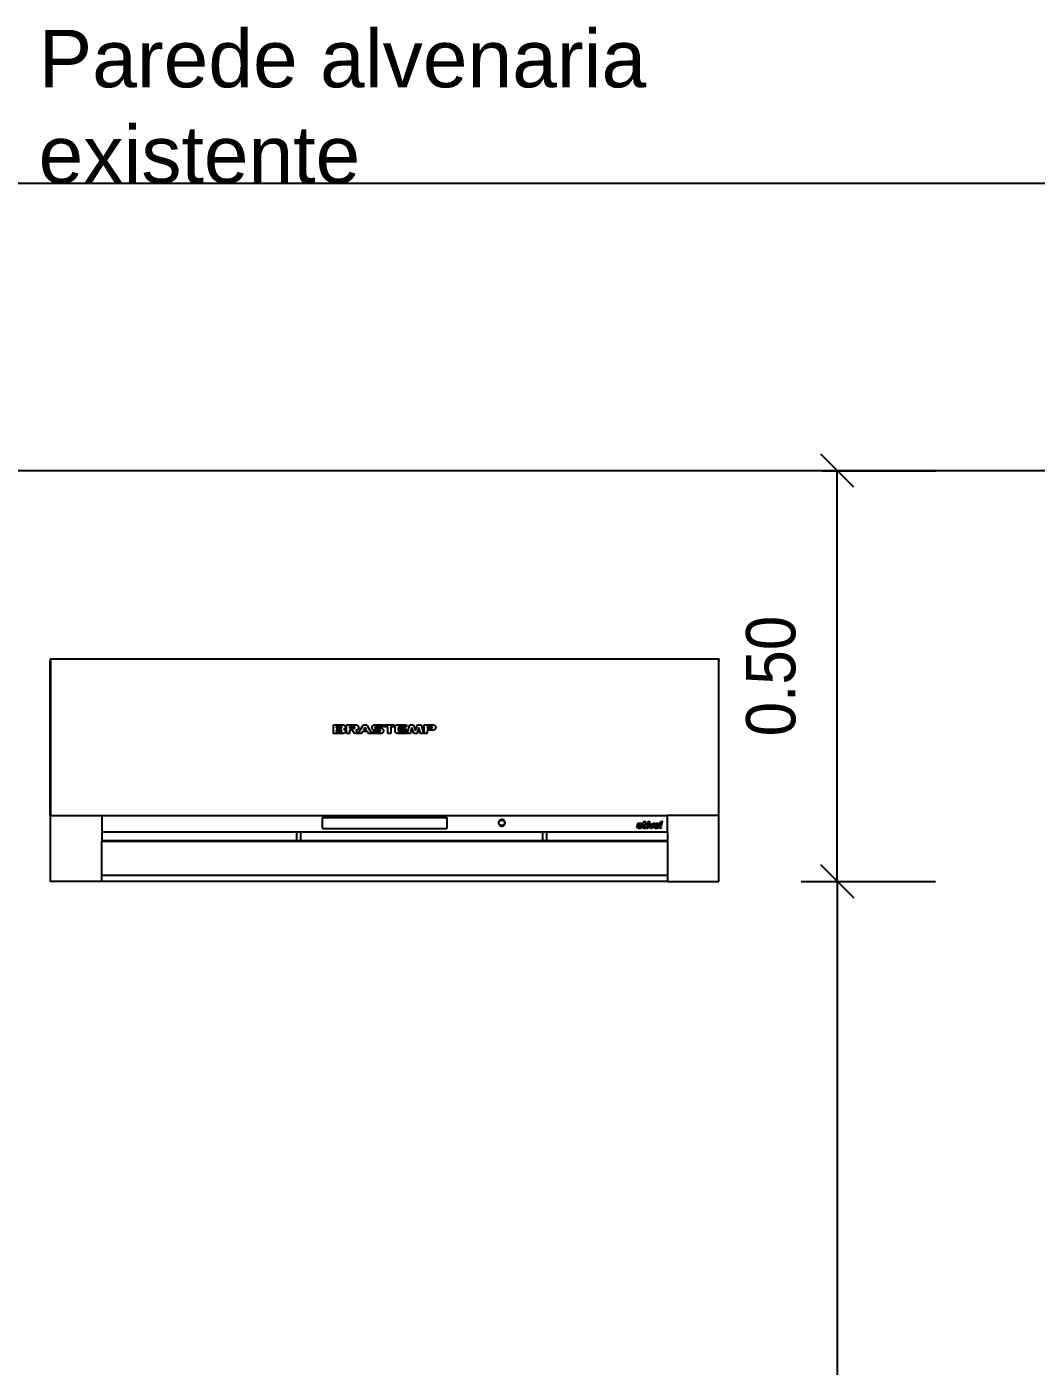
# Model space of a CAD drawing. Header units: millimetres. Extents: x 7034 to 7235, y -465 to -378.
# Drawn here: x 7093.328 to 7094.556, y -427.251 to -425.62 of the extents above; entities that cross this region are included whole.
import ezdxf

# ---------------------------------------------------------------- set-up
doc = ezdxf.new("R2010")
doc.units = ezdxf.units.MM
doc.header["$LTSCALE"] = 0.005
doc.linetypes.add('CONTINUO', pattern=[0])
doc.layers.get('0').update_dxf_attribs({"linetype": 'CONTINUO'})
doc.layers.get('DEFPOINTS').update_dxf_attribs({"linetype": 'CONTINUO', "lineweight": 15})
for name, color, linetype in [('- COTAS', 12, 'Continuous'), ('ARQ_TXT_AMBIENTE', 3, 'Continuous'), ('DETALHES', 4, 'Continuous'), ('LL_DETALHES PRETO', 250, 'Continuous')]:
    doc.layers.add(name, color=color, linetype=linetype)
doc.styles.add('ARQ', font='arial.ttf', dxfattribs={"width": 0.9})
doc.styles.get("Standard").update_dxf_attribs({"font": 'arial.ttf'})
doc.dimstyles.new('1-40', dxfattribs={"dimtxt": 0.06, "dimasz": 0.04, "dimexe": 0.1195, "dimexo": 0.1, "dimgap": 0.05, "dimtad": 1, "dimzin": 0, "dimdsep": 46, "dimtxsty": 'ARQ', "dimblk": 'OBLIQUE', "dimcen": 0.09, "dimclrd": 1, "dimclre": 1, "dimclrt": 7, "dimadec": 0, "dimazin": 0, "dimtm": 1e-09, "dimtfac": 1, "dimtofl": 0, "dimtmove": 0, "dimatfit": 3, "dimfxl": 0.1, "dimfxlon": 1, "dimtolj": 1, "dimtzin": 0, "dimlwd": -1, "dimlwe": -1, "dimarcsym": 0})

# ---------------------------------------------------------------- blocks, each defined once
blk = doc.blocks.new('_OBLIQUE')
at = {"color": 0, "linetype": 'ByBlock'}
blk.add_line((-0.5, -0.5), (0.5, 0.5), dxfattribs=at)
blk = doc.blocks.new('*D59')
at = {"layer": '- COTAS', "color": 1, "transparency": 16777216}
for p, q in [((7094.2704, -426.6608), (7094.4339, -426.6608)), ((7094.3144, -426.6608), (7094.3144, -428.6608)), ((7094.2704, -428.6608), (7094.4339, -428.6608))]:
    blk.add_line(p, q, dxfattribs=at)
at = {"layer": 'DEFPOINTS', "color": 0, "transparency": 16777216}
for p in [(7094.1704, -426.6608), (7094.1704, -428.6608), (7094.3144, -428.6608)]:
    blk.add_point(p, dxfattribs=at)
at = {"layer": '- COTAS', "color": 1, "transparency": 16777216, "xscale": 0.04, "yscale": 0.04, "zscale": 0.04}
for p, rotation in [((7094.3144, -426.6608), 90), ((7094.3144, -428.6608), 270)]:
    blk.add_blockref('_OBLIQUE', p, dxfattribs=dict(at, rotation=rotation))
at = {"layer": '- COTAS', "color": 7, "transparency": 16777216, "insert": (7094.2338, -427.6608), "char_height": 0.06, "attachment_point": 5, "rotation": 90, "style": 'ARQ'}
blk.add_mtext('\\A1;2.00', dxfattribs=at)
blk = doc.blocks.new('*D60')
at = {"layer": '- COTAS', "color": 1, "transparency": 16777216}
for p, q in [((7094.2959, -426.1608), (7094.4339, -426.1608)), ((7094.3144, -426.6608), (7094.3144, -426.1608)), ((7094.3144, -426.6608), (7094.4339, -426.6608))]:
    blk.add_line(p, q, dxfattribs=at)
at = {"layer": 'DEFPOINTS', "color": 0, "transparency": 16777216}
for p in [(7094.1959, -426.1608), (7094.3144, -426.1608), (7094.3144, -426.6608)]:
    blk.add_point(p, dxfattribs=at)
at = {"layer": '- COTAS', "color": 1, "transparency": 16777216, "xscale": 0.04, "yscale": 0.04, "zscale": 0.04}
for p, rotation in [((7094.3144, -426.1608), 90), ((7094.3144, -426.6608), 270)]:
    blk.add_blockref('_OBLIQUE', p, dxfattribs=dict(at, rotation=rotation))
at = {"layer": '- COTAS', "color": 7, "transparency": 16777216, "insert": (7094.2338, -426.4108), "char_height": 0.06, "attachment_point": 5, "rotation": 90, "style": 'ARQ'}
blk.add_mtext('\\A1;0.50', dxfattribs=at)

msp = doc.modelspace()

# ---------------------------------------------------------------- linework, layer by layer
at = {"layer": '- COTAS'}
msp.add_lwpolyline([(7092.8637, -425.8108), (7103.4337, -425.8108)], dxfattribs=at)
at = {"layer": 'DETALHES'}
msp.add_line((7098.1487, -426.1608), (7092.8637, -426.1608), dxfattribs=at)
at = {"layer": 'LL_DETALHES PRETO'}
for p, q in [((7093.357, -426.39), (7093.357, -426.3926)), ((7093.357, -426.39), (7093.3575, -426.39)), ((7093.357, -426.3926), (7093.3575, -426.3926)), ((7093.357, -426.5805), (7093.357, -426.3926)), ((7093.3575, -426.3926), (7093.3575, -426.39)), ((7093.3575, -426.39), (7094.17, -426.39)), ((7093.3575, -426.5805), (7093.3575, -426.3926)), ((7094.17, -426.39), (7094.1704, -426.39)), ((7094.17, -426.39), (7094.17, -426.3926)), ((7094.17, -426.3926), (7094.1704, -426.3926)), ((7094.17, -426.3926), (7094.17, -426.5805)), ((7094.1704, -426.39), (7094.1704, -426.3926)), ((7094.1704, -426.5805), (7094.1704, -426.3926)), ((7093.7013, -426.4808), (7093.7013, -426.4701)), ((7093.7013, -426.4701), (7093.7129, -426.4701)), ((7093.7129, -426.4701), (7093.7134, -426.4701)), ((7093.7134, -426.4701), (7093.7138, -426.4702)), ((7093.7138, -426.4702), (7093.7143, -426.4704)), ((7093.7143, -426.4704), (7093.7147, -426.4706)), ((7093.7147, -426.4706), (7093.715, -426.4709)), ((7093.7175, -426.4808), (7093.7175, -426.4701)), ((7093.7175, -426.4701), (7093.7285, -426.4701)), ((7093.7285, -426.4701), (7093.7291, -426.4701)), ((7093.7291, -426.4701), (7093.7296, -426.4702)), ((7093.7296, -426.4702), (7093.7301, -426.4705)), ((7093.7301, -426.4705), (7093.7306, -426.4707)), ((7093.7306, -426.4707), (7093.731, -426.4711)), ((7093.7315, -426.4808), (7093.7374, -426.4707)), ((7093.7374, -426.4707), (7093.7376, -426.4705)), ((7093.7376, -426.4705), (7093.7378, -426.4703)), ((7093.7378, -426.4703), (7093.738, -426.4702)), ((7093.738, -426.4702), (7093.7382, -426.4701)), ((7093.7382, -426.4701), (7093.7385, -426.4701)), ((7093.7385, -426.4701), (7093.7412, -426.4701)), ((7093.7412, -426.4701), (7093.7414, -426.4701)), ((7093.7414, -426.4701), (7093.7417, -426.4702)), ((7093.7417, -426.4702), (7093.7419, -426.4703)), ((7093.7419, -426.4703), (7093.7421, -426.4705)), ((7093.7421, -426.4705), (7093.7422, -426.4707)), ((7093.7422, -426.4707), (7093.7482, -426.4808)), ((7093.7493, -426.4709), (7093.7497, -426.4706)), ((7093.7497, -426.4706), (7093.7501, -426.4704)), ((7093.7501, -426.4704), (7093.7505, -426.4702)), ((7093.7505, -426.4702), (7093.751, -426.4701)), ((7093.751, -426.4701), (7093.7515, -426.4701)), ((7093.7515, -426.4701), (7093.7622, -426.4701)), ((7093.7622, -426.4701), (7093.7622, -426.4726)), ((7093.7633, -426.4726), (7093.7633, -426.4701)), ((7093.7633, -426.4701), (7093.7754, -426.4701)), ((7093.7754, -426.4701), (7093.7754, -426.4726)), ((7093.7774, -426.4709), (7093.7777, -426.4706)), ((7093.7777, -426.4706), (7093.7781, -426.4704)), ((7093.7781, -426.4704), (7093.7786, -426.4702)), ((7093.7786, -426.4702), (7093.779, -426.4701)), ((7093.779, -426.4701), (7093.7795, -426.4701)), ((7093.7795, -426.4701), (7093.7904, -426.4701)), ((7093.7904, -426.4701), (7093.7904, -426.4726)), ((7093.7913, -426.4808), (7093.7942, -426.4701)), ((7093.7942, -426.4701), (7093.7987, -426.4701)), ((7093.7987, -426.4701), (7093.8012, -426.4773)), ((7093.8012, -426.4773), (7093.8037, -426.4701)), ((7093.8037, -426.4701), (7093.808, -426.4701)), ((7093.808, -426.4701), (7093.8109, -426.4808)), ((7093.8117, -426.4808), (7093.8117, -426.4701)), ((7093.8117, -426.4701), (7093.8228, -426.4701)), ((7093.8228, -426.4701), (7093.8232, -426.4701)), ((7093.8232, -426.4701), (7093.8237, -426.4702)), ((7093.8237, -426.4702), (7093.8241, -426.4704)), ((7093.8241, -426.4704), (7093.8245, -426.4706)), ((7093.8245, -426.4706), (7093.8249, -426.4709)), ((7093.7129, -426.4808), (7093.7013, -426.4808)), ((7093.7049, -426.4723), (7093.7049, -426.4741)), ((7093.7109, -426.4723), (7093.7049, -426.4723)), ((7093.7049, -426.4741), (7093.7109, -426.4741)), ((7093.7049, -426.4767), (7093.7049, -426.4785)), ((7093.7109, -426.4767), (7093.7049, -426.4767)), ((7093.7049, -426.4785), (7093.7109, -426.4785)), ((7093.711, -426.4723), (7093.7109, -426.4723)), ((7093.7109, -426.4741), (7093.711, -426.4741)), ((7093.711, -426.4767), (7093.7109, -426.4767)), ((7093.7109, -426.4785), (7093.711, -426.4785)), ((7093.7111, -426.4723), (7093.711, -426.4723)), ((7093.711, -426.4741), (7093.7111, -426.4741)), ((7093.7111, -426.4768), (7093.711, -426.4767)), ((7093.711, -426.4785), (7093.7111, -426.4785)), ((7093.7112, -426.4724), (7093.7111, -426.4723)), ((7093.7111, -426.4741), (7093.7112, -426.474)), ((7093.7112, -426.4768), (7093.7111, -426.4768)), ((7093.7111, -426.4785), (7093.7112, -426.4785)), ((7093.7113, -426.4724), (7093.7112, -426.4724)), ((7093.7112, -426.474), (7093.7113, -426.474)), ((7093.7113, -426.4769), (7093.7112, -426.4768)), ((7093.7112, -426.4785), (7093.7113, -426.4784)), ((7093.7114, -426.4725), (7093.7113, -426.4724)), ((7093.7113, -426.474), (7093.7114, -426.4739)), ((7093.7114, -426.4769), (7093.7113, -426.4769)), ((7093.7113, -426.4784), (7093.7114, -426.4783)), ((7093.7114, -426.4726), (7093.7114, -426.4725)), ((7093.7115, -426.4726), (7093.7114, -426.4726)), ((7093.7114, -426.4739), (7093.7115, -426.4738)), ((7093.7114, -426.4739), (7093.7114, -426.4739)), ((7093.7114, -426.477), (7093.7114, -426.4769)), ((7093.7115, -426.4771), (7093.7114, -426.477)), ((7093.7114, -426.4783), (7093.7115, -426.4782)), ((7093.7114, -426.4783), (7093.7114, -426.4783)), ((7093.7115, -426.4727), (7093.7115, -426.4726)), ((7093.7115, -426.4728), (7093.7115, -426.4727)), ((7093.7115, -426.4729), (7093.7115, -426.4728)), ((7093.7115, -426.4735), (7093.7115, -426.4729)), ((7093.7115, -426.4736), (7093.7115, -426.4735)), ((7093.7115, -426.4737), (7093.7115, -426.4736)), ((7093.7115, -426.4738), (7093.7115, -426.4737)), ((7093.7115, -426.4771), (7093.7115, -426.4771)), ((7093.7115, -426.4772), (7093.7115, -426.4771)), ((7093.7115, -426.4773), (7093.7115, -426.4772)), ((7093.7115, -426.4779), (7093.7115, -426.4773)), ((7093.7115, -426.478), (7093.7115, -426.4779)), ((7093.7115, -426.4781), (7093.7115, -426.478)), ((7093.7115, -426.4782), (7093.7115, -426.4781)), ((7093.7134, -426.4807), (7093.7129, -426.4808)), ((7093.7138, -426.4806), (7093.7134, -426.4807)), ((7093.7135, -426.4754), (7093.7139, -426.4754)), ((7093.7139, -426.4754), (7093.7135, -426.4754)), ((7093.7143, -426.4804), (7093.7138, -426.4806)), ((7093.7142, -426.4753), (7093.7139, -426.4754)), ((7093.7139, -426.4754), (7093.7142, -426.4755)), ((7093.7146, -426.4752), (7093.7142, -426.4753)), ((7093.7142, -426.4755), (7093.7146, -426.4757)), ((7093.7147, -426.4802), (7093.7143, -426.4804)), ((7093.7149, -426.475), (7093.7146, -426.4752)), ((7093.7146, -426.4757), (7093.7149, -426.4759)), ((7093.715, -426.4799), (7093.7147, -426.4802)), ((7093.7152, -426.4747), (7093.7149, -426.475)), ((7093.7149, -426.4759), (7093.7152, -426.4761)), ((7093.715, -426.4709), (7093.7153, -426.4713)), ((7093.7153, -426.4795), (7093.715, -426.4799)), ((7093.7154, -426.4744), (7093.7152, -426.4747)), ((7093.7152, -426.4761), (7093.7154, -426.4764)), ((7093.7153, -426.4713), (7093.7156, -426.4717)), ((7093.7156, -426.4791), (7093.7153, -426.4795)), ((7093.7156, -426.4741), (7093.7154, -426.4744)), ((7093.7154, -426.4764), (7093.7156, -426.4767)), ((7093.7156, -426.4717), (7093.7158, -426.4721)), ((7093.7158, -426.4738), (7093.7156, -426.4741)), ((7093.7156, -426.4767), (7093.7158, -426.4771)), ((7093.7158, -426.4787), (7093.7156, -426.4791)), ((7093.7158, -426.4721), (7093.7159, -426.4726)), ((7093.7159, -426.4734), (7093.7158, -426.4738)), ((7093.7158, -426.4771), (7093.7159, -426.4774)), ((7093.7159, -426.4783), (7093.7158, -426.4787)), ((7093.7159, -426.4726), (7093.7159, -426.473)), ((7093.7159, -426.473), (7093.7159, -426.4734)), ((7093.7159, -426.4774), (7093.7159, -426.4778)), ((7093.7159, -426.4778), (7093.7159, -426.4783)), ((7093.7209, -426.4808), (7093.7175, -426.4808)), ((7093.7209, -426.4726), (7093.7209, -426.4742)), ((7093.727, -426.4726), (7093.7209, -426.4726)), ((7093.7209, -426.4742), (7093.727, -426.4742)), ((7093.7247, -426.4767), (7093.7209, -426.4767)), ((7093.7209, -426.4767), (7093.7209, -426.4808)), ((7093.7271, -426.4808), (7093.7247, -426.4767)), ((7093.7271, -426.4726), (7093.727, -426.4726)), ((7093.727, -426.4742), (7093.7271, -426.4742)), ((7093.7272, -426.4726), (7093.7271, -426.4726)), ((7093.7271, -426.4742), (7093.7272, -426.4742)), ((7093.7311, -426.4808), (7093.7271, -426.4808)), ((7093.7273, -426.4727), (7093.7272, -426.4726)), ((7093.7272, -426.4742), (7093.7273, -426.4741)), ((7093.7273, -426.4727), (7093.7273, -426.4727)), ((7093.7274, -426.4728), (7093.7273, -426.4727)), ((7093.7273, -426.4741), (7093.7274, -426.474)), ((7093.7273, -426.4741), (7093.7273, -426.4741)), ((7093.7275, -426.4729), (7093.7274, -426.4728)), ((7093.7274, -426.474), (7093.7275, -426.474)), ((7093.7275, -426.4729), (7093.7275, -426.4729)), ((7093.7276, -426.473), (7093.7275, -426.4729)), ((7093.7275, -426.4739), (7093.7276, -426.4738)), ((7093.7275, -426.474), (7093.7275, -426.4739)), ((7093.7276, -426.4731), (7093.7276, -426.473)), ((7093.7276, -426.4732), (7093.7276, -426.4731)), ((7093.7276, -426.4736), (7093.7276, -426.4732)), ((7093.7276, -426.4737), (7093.7276, -426.4736)), ((7093.7276, -426.4738), (7093.7276, -426.4737)), ((7093.7287, -426.4767), (7093.7311, -426.4808)), ((7093.7291, -426.4767), (7093.7287, -426.4767)), ((7093.7296, -426.4767), (7093.7291, -426.4767)), ((7093.73, -426.4766), (7093.7296, -426.4767)), ((7093.7305, -426.4764), (7093.73, -426.4766)), ((7093.7309, -426.4762), (7093.7305, -426.4764)), ((7093.7312, -426.4759), (7093.7309, -426.4762)), ((7093.731, -426.4711), (7093.7314, -426.4715)), ((7093.7315, -426.4755), (7093.7312, -426.4759)), ((7093.7314, -426.4715), (7093.7317, -426.472)), ((7093.7318, -426.4751), (7093.7315, -426.4755)), ((7093.7355, -426.4808), (7093.7315, -426.4808)), ((7093.7317, -426.472), (7093.7319, -426.4725)), ((7093.7319, -426.4747), (7093.7318, -426.4751)), ((7093.7319, -426.4725), (7093.732, -426.473)), ((7093.7321, -426.4743), (7093.7319, -426.4747)), ((7093.732, -426.473), (7093.7321, -426.4736)), ((7093.7321, -426.4736), (7093.7321, -426.4738)), ((7093.7321, -426.4738), (7093.7321, -426.4743)), ((7093.7369, -426.4785), (7093.7355, -426.4808)), ((7093.7428, -426.4785), (7093.7369, -426.4785)), ((7093.7398, -426.4735), (7093.7379, -426.4767)), ((7093.7379, -426.4767), (7093.7417, -426.4767)), ((7093.7417, -426.4767), (7093.7398, -426.4735)), ((7093.7441, -426.4808), (7093.7428, -426.4785)), ((7093.7482, -426.4808), (7093.7441, -426.4808)), ((7093.7485, -426.4725), (7093.7486, -426.4721)), ((7093.7485, -426.473), (7093.7485, -426.4725)), ((7093.7485, -426.4738), (7093.7485, -426.473)), ((7093.7485, -426.4743), (7093.7485, -426.4738)), ((7093.7486, -426.4747), (7093.7485, -426.4743)), ((7093.7486, -426.4721), (7093.7488, -426.4717)), ((7093.7488, -426.4751), (7093.7486, -426.4747)), ((7093.7488, -426.4717), (7093.749, -426.4713)), ((7093.749, -426.4755), (7093.7488, -426.4751)), ((7093.7489, -426.4808), (7093.7489, -426.4785)), ((7093.7489, -426.4785), (7093.7579, -426.4785)), ((7093.7592, -426.4808), (7093.7489, -426.4808)), ((7093.749, -426.4713), (7093.7493, -426.4709)), ((7093.7493, -426.4759), (7093.749, -426.4755)), ((7093.7497, -426.4762), (7093.7493, -426.4759)), ((7093.7501, -426.4764), (7093.7497, -426.4762)), ((7093.7505, -426.4766), (7093.7501, -426.4764)), ((7093.751, -426.4767), (7093.7505, -426.4766)), ((7093.7515, -426.4767), (7093.751, -426.4767)), ((7093.7579, -426.4767), (7093.7515, -426.4767)), ((7093.7517, -426.4729), (7093.7516, -426.473)), ((7093.7516, -426.473), (7093.7516, -426.4731)), ((7093.7516, -426.4731), (7093.7516, -426.4732)), ((7093.7516, -426.4732), (7093.7516, -426.4736)), ((7093.7516, -426.4736), (7093.7516, -426.4737)), ((7093.7516, -426.4737), (7093.7516, -426.4738)), ((7093.7516, -426.4738), (7093.7517, -426.4739)), ((7093.7518, -426.4728), (7093.7517, -426.4729)), ((7093.7517, -426.4729), (7093.7517, -426.4729)), ((7093.7517, -426.4739), (7093.7517, -426.474)), ((7093.7517, -426.474), (7093.7518, -426.474)), ((7093.7519, -426.4727), (7093.7518, -426.4728)), ((7093.7518, -426.474), (7093.7519, -426.4741)), ((7093.752, -426.4726), (7093.7519, -426.4727)), ((7093.7519, -426.4727), (7093.7519, -426.4727)), ((7093.7519, -426.4741), (7093.752, -426.4742)), ((7093.7519, -426.4741), (7093.7519, -426.4741)), ((7093.7521, -426.4726), (7093.752, -426.4726)), ((7093.752, -426.4742), (7093.7521, -426.4742)), ((7093.7522, -426.4726), (7093.7521, -426.4726)), ((7093.7521, -426.4742), (7093.7522, -426.4742)), ((7093.7622, -426.4726), (7093.7522, -426.4726)), ((7093.7522, -426.4742), (7093.7592, -426.4742)), ((7093.758, -426.4767), (7093.7579, -426.4767)), ((7093.7579, -426.4785), (7093.758, -426.4785)), ((7093.7581, -426.4768), (7093.758, -426.4767)), ((7093.758, -426.4785), (7093.7581, -426.4785)), ((7093.7582, -426.4768), (7093.7581, -426.4768)), ((7093.7581, -426.4785), (7093.7582, -426.4785)), ((7093.7583, -426.4769), (7093.7582, -426.4768)), ((7093.7582, -426.4785), (7093.7583, -426.4784)), ((7093.7583, -426.4769), (7093.7583, -426.4769)), ((7093.7584, -426.477), (7093.7583, -426.4769)), ((7093.7583, -426.4783), (7093.7584, -426.4783)), ((7093.7583, -426.4784), (7093.7583, -426.4783)), ((7093.7584, -426.4771), (7093.7584, -426.477)), ((7093.7585, -426.4771), (7093.7584, -426.4771)), ((7093.7584, -426.4782), (7093.7585, -426.4781)), ((7093.7584, -426.4783), (7093.7584, -426.4782)), ((7093.7585, -426.4772), (7093.7585, -426.4771)), ((7093.7585, -426.4773), (7093.7585, -426.4772)), ((7093.7585, -426.4779), (7093.7585, -426.4773)), ((7093.7585, -426.478), (7093.7585, -426.4779)), ((7093.7585, -426.4781), (7093.7585, -426.478)), ((7093.7592, -426.4742), (7093.7597, -426.4742)), ((7093.7597, -426.4807), (7093.7592, -426.4808)), ((7093.7597, -426.4742), (7093.7601, -426.4744)), ((7093.7601, -426.4806), (7093.7597, -426.4807)), ((7093.7601, -426.4744), (7093.7606, -426.4745)), ((7093.7606, -426.4804), (7093.7601, -426.4806)), ((7093.7606, -426.4745), (7093.761, -426.4748)), ((7093.761, -426.4802), (7093.7606, -426.4804)), ((7093.761, -426.4748), (7093.7613, -426.4751)), ((7093.7613, -426.4799), (7093.761, -426.4802)), ((7093.7613, -426.4751), (7093.7616, -426.4754)), ((7093.7616, -426.4796), (7093.7613, -426.4799)), ((7093.7616, -426.4754), (7093.7619, -426.4758)), ((7093.7619, -426.4792), (7093.7616, -426.4796)), ((7093.7619, -426.4758), (7093.7621, -426.4762)), ((7093.7621, -426.4787), (7093.7619, -426.4792)), ((7093.7621, -426.4762), (7093.7622, -426.4767)), ((7093.7622, -426.4783), (7093.7621, -426.4787)), ((7093.7622, -426.4767), (7093.7622, -426.4771)), ((7093.7622, -426.4771), (7093.7622, -426.4778)), ((7093.7622, -426.4778), (7093.7622, -426.4783)), ((7093.7674, -426.4726), (7093.7633, -426.4726)), ((7093.7674, -426.4808), (7093.7674, -426.4726)), ((7093.7714, -426.4808), (7093.7674, -426.4808)), ((7093.7714, -426.4726), (7093.7714, -426.4808)), ((7093.7754, -426.4726), (7093.7714, -426.4726)), ((7093.7765, -426.4725), (7093.7766, -426.4721)), ((7093.7765, -426.473), (7093.7765, -426.4725)), ((7093.7765, -426.4778), (7093.7765, -426.473)), ((7093.7765, -426.4783), (7093.7765, -426.4778)), ((7093.7766, -426.4787), (7093.7765, -426.4783)), ((7093.7766, -426.4721), (7093.7768, -426.4717)), ((7093.7768, -426.4792), (7093.7766, -426.4787)), ((7093.7768, -426.4717), (7093.7771, -426.4713)), ((7093.7771, -426.4796), (7093.7768, -426.4792)), ((7093.7771, -426.4713), (7093.7774, -426.4709)), ((7093.7774, -426.4799), (7093.7771, -426.4796)), ((7093.7777, -426.4802), (7093.7774, -426.4799)), ((7093.7781, -426.4804), (7093.7777, -426.4802)), ((7093.7786, -426.4806), (7093.7781, -426.4804)), ((7093.779, -426.4807), (7093.7786, -426.4806)), ((7093.7795, -426.4808), (7093.779, -426.4807)), ((7093.7904, -426.4808), (7093.7795, -426.4808)), ((7093.7804, -426.4734), (7093.7803, -426.4736)), ((7093.7803, -426.4736), (7093.7803, -426.4738)), ((7093.7803, -426.4738), (7093.7803, -426.4742)), ((7093.7814, -426.4767), (7093.7803, -426.4742)), ((7093.7803, -426.4742), (7093.7886, -426.4742)), ((7093.7803, -426.4742), (7093.7803, -426.4773)), ((7093.7803, -426.4773), (7093.7803, -426.4775)), ((7093.7803, -426.4775), (7093.7804, -426.4777)), ((7093.7805, -426.4733), (7093.7804, -426.4734)), ((7093.7804, -426.4777), (7093.7805, -426.4779)), ((7093.7806, -426.4731), (7093.7805, -426.4733)), ((7093.7805, -426.4779), (7093.7806, -426.478)), ((7093.7807, -426.473), (7093.7806, -426.4731)), ((7093.7806, -426.478), (7093.7807, -426.4782)), ((7093.7808, -426.4728), (7093.7807, -426.473)), ((7093.7807, -426.4782), (7093.7808, -426.4783)), ((7093.781, -426.4727), (7093.7808, -426.4728)), ((7093.7808, -426.4783), (7093.781, -426.4784)), ((7093.7812, -426.4727), (7093.781, -426.4727)), ((7093.781, -426.4784), (7093.7812, -426.4785)), ((7093.7813, -426.4726), (7093.7812, -426.4727)), ((7093.7812, -426.4785), (7093.7813, -426.4785)), ((7093.7815, -426.4726), (7093.7813, -426.4726)), ((7093.7813, -426.4785), (7093.7815, -426.4785)), ((7093.7904, -426.4767), (7093.7814, -426.4767)), ((7093.7904, -426.4726), (7093.7815, -426.4726)), ((7093.7815, -426.4785), (7093.7904, -426.4785)), ((7093.7886, -426.4742), (7093.7904, -426.4767)), ((7093.7904, -426.4785), (7093.7904, -426.4808)), ((7093.7949, -426.4808), (7093.7913, -426.4808)), ((7093.7968, -426.4733), (7093.7949, -426.4808)), ((7093.7993, -426.4808), (7093.7968, -426.4733)), ((7093.8031, -426.4808), (7093.7993, -426.4808)), ((7093.8054, -426.4736), (7093.8031, -426.4808)), ((7093.8073, -426.4808), (7093.8054, -426.4736)), ((7093.8109, -426.4808), (7093.8073, -426.4808)), ((7093.8155, -426.4808), (7093.8117, -426.4808)), ((7093.8212, -426.4726), (7093.8155, -426.4726)), ((7093.8155, -426.4726), (7093.8155, -426.4742)), ((7093.8155, -426.4742), (7093.8212, -426.4742)), ((7093.8228, -426.4767), (7093.8155, -426.4767)), ((7093.8155, -426.4767), (7093.8155, -426.4808)), ((7093.8213, -426.4726), (7093.8212, -426.4726)), ((7093.8212, -426.4742), (7093.8213, -426.4742)), ((7093.8214, -426.4726), (7093.8213, -426.4726)), ((7093.8213, -426.4742), (7093.8214, -426.4742)), ((7093.8214, -426.4727), (7093.8214, -426.4726)), ((7093.8215, -426.4727), (7093.8214, -426.4727)), ((7093.8214, -426.4741), (7093.8215, -426.4741)), ((7093.8214, -426.4742), (7093.8214, -426.4741)), ((7093.8216, -426.4728), (7093.8215, -426.4727)), ((7093.8215, -426.4741), (7093.8216, -426.474)), ((7093.8217, -426.4729), (7093.8216, -426.4728)), ((7093.8216, -426.474), (7093.8217, -426.474)), ((7093.8217, -426.4729), (7093.8217, -426.4729)), ((7093.8217, -426.473), (7093.8217, -426.4729)), ((7093.8218, -426.4731), (7093.8217, -426.473)), ((7093.8217, -426.4738), (7093.8218, -426.4737)), ((7093.8217, -426.4739), (7093.8217, -426.4738)), ((7093.8217, -426.474), (7093.8217, -426.4739)), ((7093.8218, -426.4732), (7093.8218, -426.4731)), ((7093.8218, -426.4736), (7093.8218, -426.4732)), ((7093.8218, -426.4737), (7093.8218, -426.4736)), ((7093.8232, -426.4767), (7093.8228, -426.4767)), ((7093.8237, -426.4766), (7093.8232, -426.4767)), ((7093.8241, -426.4764), (7093.8237, -426.4766)), ((7093.8245, -426.4762), (7093.8241, -426.4764)), ((7093.8249, -426.4759), (7093.8245, -426.4762)), ((7093.8249, -426.4709), (7093.8252, -426.4713)), ((7093.8252, -426.4755), (7093.8249, -426.4759)), ((7093.8252, -426.4713), (7093.8254, -426.4717)), ((7093.8254, -426.4751), (7093.8252, -426.4755)), ((7093.8254, -426.4717), (7093.8256, -426.4721)), ((7093.8256, -426.4747), (7093.8254, -426.4751)), ((7093.8256, -426.4721), (7093.8257, -426.4725)), ((7093.8257, -426.4743), (7093.8256, -426.4747)), ((7093.8257, -426.4725), (7093.8258, -426.473)), ((7093.8258, -426.4738), (7093.8257, -426.4743)), ((7093.8258, -426.473), (7093.8258, -426.4738)), ((7093.3575, -426.5805), (7093.357, -426.5805)), ((7093.357, -426.5805), (7093.357, -426.6608)), ((7093.3575, -426.5805), (7093.4195, -426.5805)), ((7093.4195, -426.5805), (7094.108, -426.5805)), ((7093.4195, -426.5805), (7093.4195, -426.6006)), ((7093.6882, -426.5828), (7093.8393, -426.5828)), ((7093.6882, -426.5963), (7093.6882, -426.5828)), ((7093.8393, -426.5828), (7093.8393, -426.5963)), ((7094.108, -426.6006), (7094.108, -426.5805)), ((7094.17, -426.5805), (7094.108, -426.5805)), ((7094.1704, -426.5805), (7094.17, -426.5805)), ((7094.1704, -426.6608), (7094.1704, -426.5805)), ((7093.4195, -426.6006), (7093.6564, -426.6006)), ((7093.4195, -426.6006), (7093.4195, -426.6115)), ((7093.6564, -426.6006), (7093.6617, -426.6006)), ((7093.6564, -426.6006), (7093.6564, -426.6115)), ((7093.6617, -426.6006), (7093.9557, -426.6006)), ((7093.6617, -426.6115), (7093.6617, -426.6006)), ((7093.6882, -426.5963), (7093.8393, -426.5963)), ((7093.9024, -426.5883), (7093.9022, -426.5889)), ((7093.9022, -426.5889), (7093.9022, -426.5895)), ((7093.9022, -426.5895), (7093.9022, -426.5901)), ((7093.9022, -426.5901), (7093.9024, -426.5907)), ((7093.9026, -426.5877), (7093.9024, -426.5883)), ((7093.9024, -426.5907), (7093.9026, -426.5913)), ((7093.9029, -426.5872), (7093.9026, -426.5877)), ((7093.9026, -426.5913), (7093.9029, -426.5918)), ((7093.9028, -426.589), (7093.903, -426.5885)), ((7093.9028, -426.5895), (7093.9028, -426.589)), ((7093.9028, -426.59), (7093.9028, -426.5895)), ((7093.903, -426.5906), (7093.9028, -426.59)), ((7093.9033, -426.5867), (7093.9029, -426.5872)), ((7093.9029, -426.5918), (7093.9033, -426.5923)), ((7093.903, -426.5885), (7093.9032, -426.588)), ((7093.9032, -426.591), (7093.903, -426.5906)), ((7093.9032, -426.588), (7093.9034, -426.5876)), ((7093.9034, -426.5915), (7093.9032, -426.591)), ((7093.9038, -426.5863), (7093.9033, -426.5867)), ((7093.9033, -426.5923), (7093.9038, -426.5927)), ((7093.9034, -426.5876), (7093.9038, -426.5872)), ((7093.9038, -426.5919), (7093.9034, -426.5915)), ((7093.9044, -426.586), (7093.9038, -426.5863)), ((7093.9038, -426.5872), (7093.9042, -426.5868)), ((7093.9042, -426.5922), (7093.9038, -426.5919)), ((7093.9038, -426.5927), (7093.9044, -426.593)), ((7093.9042, -426.5868), (7093.9046, -426.5866)), ((7093.9046, -426.5925), (7093.9042, -426.5922)), ((7093.9049, -426.5858), (7093.9044, -426.586)), ((7093.9044, -426.593), (7093.9049, -426.5933)), ((7093.9046, -426.5866), (7093.9051, -426.5864)), ((7093.9051, -426.5927), (7093.9046, -426.5925)), ((7093.9056, -426.5856), (7093.9049, -426.5858)), ((7093.9049, -426.5933), (7093.9056, -426.5934)), ((7093.9051, -426.5864), (7093.9057, -426.5862)), ((7093.9057, -426.5928), (7093.9051, -426.5927)), ((7093.9062, -426.5856), (7093.9056, -426.5856)), ((7093.9056, -426.5934), (7093.9062, -426.5935)), ((7093.9057, -426.5862), (7093.9062, -426.5862)), ((7093.9062, -426.5929), (7093.9057, -426.5928)), ((7093.9068, -426.5856), (7093.9062, -426.5856)), ((7093.9062, -426.5862), (7093.9067, -426.5862)), ((7093.9067, -426.5928), (7093.9062, -426.5929)), ((7093.9062, -426.5935), (7093.9068, -426.5934)), ((7093.9067, -426.5862), (7093.9072, -426.5864)), ((7093.9072, -426.5927), (7093.9067, -426.5928)), ((7093.9074, -426.5858), (7093.9068, -426.5856)), ((7093.9068, -426.5934), (7093.9074, -426.5933)), ((7093.9072, -426.5864), (7093.9077, -426.5866)), ((7093.9077, -426.5925), (7093.9072, -426.5927)), ((7093.908, -426.586), (7093.9074, -426.5858)), ((7093.9074, -426.5933), (7093.908, -426.593)), ((7093.9077, -426.5866), (7093.9082, -426.5868)), ((7093.9082, -426.5922), (7093.9077, -426.5925)), ((7093.9086, -426.5863), (7093.908, -426.586)), ((7093.908, -426.593), (7093.9086, -426.5927)), ((7093.9082, -426.5868), (7093.9086, -426.5872)), ((7093.9086, -426.5919), (7093.9082, -426.5922)), ((7093.909, -426.5867), (7093.9086, -426.5863)), ((7093.9086, -426.5872), (7093.9089, -426.5876)), ((7093.9089, -426.5915), (7093.9086, -426.5919)), ((7093.9086, -426.5927), (7093.909, -426.5923)), ((7093.9089, -426.5876), (7093.9092, -426.588)), ((7093.9092, -426.591), (7093.9089, -426.5915)), ((7093.9094, -426.5872), (7093.909, -426.5867)), ((7093.909, -426.5923), (7093.9094, -426.5918)), ((7093.9092, -426.588), (7093.9094, -426.5885)), ((7093.9094, -426.5906), (7093.9092, -426.591)), ((7093.9098, -426.5877), (7093.9094, -426.5872)), ((7093.9094, -426.5885), (7093.9095, -426.589)), ((7093.9095, -426.59), (7093.9094, -426.5906)), ((7093.9094, -426.5918), (7093.9098, -426.5913)), ((7093.9095, -426.589), (7093.9096, -426.5895)), ((7093.9096, -426.5895), (7093.9095, -426.59)), ((7093.91, -426.5883), (7093.9098, -426.5877)), ((7093.9098, -426.5913), (7093.91, -426.5907)), ((7093.9102, -426.5889), (7093.91, -426.5883)), ((7093.91, -426.5907), (7093.9102, -426.5901)), ((7093.9102, -426.5895), (7093.9102, -426.5889)), ((7093.9102, -426.5901), (7093.9102, -426.5895)), ((7093.9557, -426.6006), (7093.961, -426.6006)), ((7093.9557, -426.6006), (7093.9557, -426.6115)), ((7093.961, -426.6006), (7094.108, -426.6006)), ((7093.961, -426.6115), (7093.961, -426.6006)), ((7094.0707, -426.594), (7094.0708, -426.5937)), ((7094.0707, -426.5944), (7094.0707, -426.594)), ((7094.0708, -426.5947), (7094.0707, -426.5944)), ((7094.0708, -426.5937), (7094.0709, -426.5934)), ((7094.0709, -426.595), (7094.0708, -426.5947)), ((7094.0709, -426.5934), (7094.071, -426.5932)), ((7094.071, -426.5952), (7094.0709, -426.595)), ((7094.071, -426.5932), (7094.0712, -426.5929)), ((7094.0712, -426.5955), (7094.071, -426.5952)), ((7094.0712, -426.5929), (7094.0714, -426.5927)), ((7094.0714, -426.5957), (7094.0712, -426.5955)), ((7094.0713, -426.5921), (7094.0714, -426.5913)), ((7094.0727, -426.5921), (7094.0713, -426.5921)), ((7094.0714, -426.5913), (7094.0715, -426.591)), ((7094.0714, -426.5927), (7094.0717, -426.5925)), ((7094.0716, -426.5959), (7094.0714, -426.5957)), ((7094.0715, -426.591), (7094.0716, -426.5908)), ((7094.0716, -426.5908), (7094.0717, -426.5906)), ((7094.0719, -426.5961), (7094.0716, -426.5959)), ((7094.0717, -426.5906), (7094.0719, -426.5904)), ((7094.0717, -426.5925), (7094.072, -426.5924)), ((7094.0719, -426.5904), (7094.0721, -426.5902)), ((7094.0722, -426.5962), (7094.0719, -426.5961)), ((7094.072, -426.5924), (7094.0723, -426.5922)), ((7094.0721, -426.5902), (7094.0723, -426.59)), ((7094.0723, -426.594), (7094.0722, -426.5943)), ((7094.0722, -426.5943), (7094.0722, -426.5944)), ((7094.0722, -426.5944), (7094.0722, -426.5945)), ((7094.0722, -426.5945), (7094.0722, -426.5946)), ((7094.0722, -426.5946), (7094.0723, -426.5947)), ((7094.0725, -426.5963), (7094.0722, -426.5962)), ((7094.0723, -426.59), (7094.0725, -426.5899)), ((7094.0723, -426.5922), (7094.0726, -426.5922)), ((7094.0724, -426.5937), (7094.0723, -426.5938)), ((7094.0723, -426.5938), (7094.0723, -426.5939)), ((7094.0723, -426.5939), (7094.0723, -426.594)), ((7094.0723, -426.5947), (7094.0724, -426.5948)), ((7094.0725, -426.5936), (7094.0724, -426.5937)), ((7094.0724, -426.5937), (7094.0724, -426.5937)), ((7094.0724, -426.5948), (7094.0724, -426.5949)), ((7094.0724, -426.5949), (7094.0725, -426.5949)), ((7094.0725, -426.5899), (7094.0728, -426.5898)), ((7094.0726, -426.5935), (7094.0725, -426.5936)), ((7094.0725, -426.5936), (7094.0725, -426.5936)), ((7094.0725, -426.5949), (7094.0726, -426.595)), ((7094.0728, -426.5963), (7094.0725, -426.5963)), ((7094.0726, -426.5922), (7094.0751, -426.5921)), ((7094.0727, -426.5935), (7094.0726, -426.5935)), ((7094.0726, -426.595), (7094.0727, -426.595)), ((7094.0728, -426.5915), (7094.0727, -426.5916)), ((7094.0727, -426.5916), (7094.0727, -426.5916)), ((7094.0727, -426.5916), (7094.0727, -426.5921)), ((7094.0728, -426.5935), (7094.0727, -426.5935)), ((7094.0727, -426.595), (7094.0728, -426.595)), ((7094.0728, -426.5898), (7094.073, -426.5898)), ((7094.0729, -426.5913), (7094.0728, -426.5914)), ((7094.0728, -426.5914), (7094.0728, -426.5915)), ((7094.0729, -426.5935), (7094.0728, -426.5935)), ((7094.0728, -426.595), (7094.0739, -426.595)), ((7094.0736, -426.5963), (7094.0728, -426.5963)), ((7094.073, -426.5912), (7094.0729, -426.5913)), ((7094.0752, -426.5935), (7094.0729, -426.5935)), ((7094.073, -426.5898), (7094.0733, -426.5897)), ((7094.0731, -426.5911), (7094.073, -426.5912)), ((7094.073, -426.5912), (7094.073, -426.5912)), ((7094.0732, -426.5911), (7094.0731, -426.5911)), ((7094.0733, -426.5911), (7094.0732, -426.5911)), ((7094.0733, -426.5897), (7094.0753, -426.5897)), ((7094.0734, -426.5911), (7094.0733, -426.5911)), ((7094.0751, -426.591), (7094.0734, -426.5911)), ((7094.0739, -426.5962), (7094.0736, -426.5963)), ((7094.0739, -426.595), (7094.0741, -426.595)), ((7094.0742, -426.5962), (7094.0739, -426.5962)), ((7094.0741, -426.595), (7094.0743, -426.5949)), ((7094.0745, -426.596), (7094.0742, -426.5962)), ((7094.0743, -426.5949), (7094.0744, -426.5949)), ((7094.0744, -426.5949), (7094.0746, -426.5948)), ((7094.0747, -426.5959), (7094.0745, -426.596)), ((7094.0746, -426.5948), (7094.0747, -426.5947)), ((7094.0747, -426.5947), (7094.0749, -426.5945)), ((7094.0749, -426.5957), (7094.0747, -426.5959)), ((7094.0749, -426.5945), (7094.075, -426.5944)), ((7094.0749, -426.5962), (7094.0749, -426.5957)), ((7094.0763, -426.5962), (7094.0749, -426.5962)), ((7094.075, -426.5944), (7094.0751, -426.5942)), ((7094.0752, -426.5911), (7094.0751, -426.591)), ((7094.0751, -426.5921), (7094.0751, -426.5921)), ((7094.0751, -426.5921), (7094.0752, -426.5921)), ((7094.0751, -426.594), (7094.0752, -426.5939)), ((7094.0751, -426.5942), (7094.0751, -426.594)), ((7094.0753, -426.5911), (7094.0752, -426.5911)), ((7094.0752, -426.5911), (7094.0752, -426.5911)), ((7094.0752, -426.5921), (7094.0753, -426.592)), ((7094.0752, -426.5939), (7094.0752, -426.5935)), ((7094.0753, -426.5897), (7094.0756, -426.5898)), ((7094.0754, -426.5912), (7094.0753, -426.5911)), ((7094.0753, -426.592), (7094.0754, -426.592)), ((7094.0755, -426.5913), (7094.0754, -426.5912)), ((7094.0754, -426.5912), (7094.0754, -426.5912)), ((7094.0754, -426.592), (7094.0754, -426.5919)), ((7094.0754, -426.5919), (7094.0755, -426.5919)), ((7094.0756, -426.5914), (7094.0755, -426.5913)), ((7094.0755, -426.5913), (7094.0755, -426.5913)), ((7094.0755, -426.5918), (7094.0756, -426.5917)), ((7094.0755, -426.5919), (7094.0755, -426.5918)), ((7094.0756, -426.5898), (7094.0759, -426.5899)), ((7094.0756, -426.5915), (7094.0756, -426.5914)), ((7094.0756, -426.5916), (7094.0756, -426.5915)), ((7094.0756, -426.5917), (7094.0756, -426.5916)), ((7094.0756, -426.5917), (7094.0756, -426.5917)), ((7094.0759, -426.5899), (7094.0762, -426.59)), ((7094.0762, -426.59), (7094.0764, -426.5902)), ((7094.0771, -426.5918), (7094.0763, -426.5962)), ((7094.0764, -426.5902), (7094.0767, -426.5904)), ((7094.0767, -426.5904), (7094.0768, -426.5906)), ((7094.0768, -426.5906), (7094.077, -426.5909)), ((7094.077, -426.5909), (7094.0771, -426.5912)), ((7094.0771, -426.5912), (7094.0771, -426.5915)), ((7094.0771, -426.5915), (7094.0771, -426.5918)), ((7094.0776, -426.591), (7094.0778, -426.5897)), ((7094.0786, -426.591), (7094.0776, -426.591)), ((7094.0778, -426.5897), (7094.0788, -426.5897)), ((7094.078, -426.5948), (7094.0786, -426.591)), ((7094.078, -426.595), (7094.078, -426.5948)), ((7094.078, -426.5952), (7094.078, -426.595)), ((7094.0781, -426.5955), (7094.078, -426.5952)), ((7094.0782, -426.5957), (7094.0781, -426.5955)), ((7094.0783, -426.5958), (7094.0782, -426.5957)), ((7094.0784, -426.596), (7094.0783, -426.5958)), ((7094.0786, -426.5961), (7094.0784, -426.596)), ((7094.0788, -426.5962), (7094.0786, -426.5961)), ((7094.0788, -426.5897), (7094.0792, -426.5876)), ((7094.0791, -426.5963), (7094.0788, -426.5962)), ((7094.0793, -426.5963), (7094.0791, -426.5963)), ((7094.0792, -426.5876), (7094.0806, -426.5876)), ((7094.0809, -426.5963), (7094.0793, -426.5963)), ((7094.0801, -426.591), (7094.0796, -426.5946)), ((7094.0796, -426.5946), (7094.0796, -426.5947)), ((7094.0796, -426.5947), (7094.0796, -426.5947)), ((7094.0796, -426.5947), (7094.0796, -426.5948)), ((7094.0796, -426.5948), (7094.0796, -426.5948)), ((7094.0796, -426.5948), (7094.0796, -426.5949)), ((7094.0796, -426.5949), (7094.0797, -426.5949)), ((7094.0797, -426.5949), (7094.0797, -426.595)), ((7094.0797, -426.595), (7094.0798, -426.595)), ((7094.0798, -426.595), (7094.0798, -426.595)), ((7094.0798, -426.595), (7094.0799, -426.595)), ((7094.0799, -426.595), (7094.0809, -426.595)), ((7094.0829, -426.591), (7094.0801, -426.591)), ((7094.0806, -426.5876), (7094.0803, -426.5897)), ((7094.0803, -426.5897), (7094.0831, -426.5897)), ((7094.0809, -426.595), (7094.081, -426.595)), ((7094.0811, -426.5963), (7094.0809, -426.5963)), ((7094.081, -426.595), (7094.081, -426.595)), ((7094.081, -426.595), (7094.0811, -426.595)), ((7094.0811, -426.595), (7094.0812, -426.5949)), ((7094.0811, -426.595), (7094.0811, -426.595)), ((7094.0814, -426.5962), (7094.0811, -426.5963)), ((7094.0812, -426.5949), (7094.0812, -426.5948)), ((7094.0812, -426.5948), (7094.0813, -426.5948)), ((7094.0812, -426.5949), (7094.0812, -426.5949)), ((7094.0813, -426.5947), (7094.0814, -426.5939)), ((7094.0813, -426.5948), (7094.0813, -426.5947)), ((7094.0813, -426.5948), (7094.0813, -426.5948)), ((7094.0814, -426.5939), (7094.0828, -426.5939)), ((7094.0816, -426.5962), (7094.0814, -426.5962)), ((7094.0818, -426.596), (7094.0816, -426.5962)), ((7094.082, -426.5959), (7094.0818, -426.596)), ((7094.0822, -426.5957), (7094.082, -426.5959)), ((7094.0824, -426.5955), (7094.0822, -426.5957)), ((7094.0825, -426.5953), (7094.0824, -426.5955)), ((7094.0826, -426.5951), (7094.0825, -426.5953)), ((7094.0828, -426.5939), (7094.0826, -426.5948)), ((7094.0826, -426.5948), (7094.0826, -426.5951)), ((7094.0828, -426.5962), (7094.084, -426.5897)), ((7094.0843, -426.5962), (7094.0828, -426.5962)), ((7094.0831, -426.5897), (7094.0829, -426.591)), ((7094.084, -426.5897), (7094.0854, -426.5897)), ((7094.0842, -426.5883), (7094.0843, -426.5882)), ((7094.0843, -426.5885), (7094.0842, -426.5883)), ((7094.0843, -426.588), (7094.0844, -426.5879)), ((7094.0843, -426.5881), (7094.0843, -426.588)), ((7094.0843, -426.5882), (7094.0843, -426.5881)), ((7094.0843, -426.5886), (7094.0843, -426.5885)), ((7094.0843, -426.5887), (7094.0843, -426.5886)), ((7094.0844, -426.5888), (7094.0843, -426.5887)), ((7094.0854, -426.5897), (7094.0843, -426.5962)), ((7094.0844, -426.5879), (7094.0845, -426.5878)), ((7094.0845, -426.5889), (7094.0844, -426.5888)), ((7094.0845, -426.5877), (7094.0846, -426.5877)), ((7094.0845, -426.5878), (7094.0845, -426.5877)), ((7094.0845, -426.5878), (7094.0845, -426.5878)), ((7094.0846, -426.589), (7094.0845, -426.5889)), ((7094.0846, -426.5877), (7094.0847, -426.5876)), ((7094.0847, -426.589), (7094.0846, -426.589)), ((7094.0847, -426.5876), (7094.0848, -426.5876)), ((7094.0848, -426.5891), (7094.0847, -426.589)), ((7094.0849, -426.5876), (7094.0848, -426.5876)), ((7094.0848, -426.5876), (7094.0848, -426.5876)), ((7094.0849, -426.5891), (7094.0848, -426.5891)), ((7094.0849, -426.5876), (7094.085, -426.5875)), ((7094.0851, -426.5891), (7094.0849, -426.5891)), ((7094.085, -426.5875), (7094.0851, -426.5875)), ((7094.0851, -426.5875), (7094.0852, -426.5875)), ((7094.0852, -426.5891), (7094.0851, -426.5891)), ((7094.0852, -426.5875), (7094.0852, -426.5876)), ((7094.0853, -426.5876), (7094.0852, -426.5876)), ((7094.0853, -426.5891), (7094.0852, -426.5891)), ((7094.0853, -426.5876), (7094.0854, -426.5876)), ((7094.0854, -426.589), (7094.0853, -426.5891)), ((7094.0854, -426.5876), (7094.0855, -426.5877)), ((7094.0855, -426.589), (7094.0854, -426.589)), ((7094.0855, -426.5877), (7094.0856, -426.5878)), ((7094.0856, -426.5889), (7094.0855, -426.589)), ((7094.0856, -426.5878), (7094.0857, -426.5878)), ((7094.0857, -426.5888), (7094.0856, -426.5889)), ((7094.0857, -426.5878), (7094.0857, -426.5879)), ((7094.0857, -426.5879), (7094.0858, -426.588)), ((7094.0858, -426.5887), (7094.0857, -426.5888)), ((7094.0871, -426.5962), (7094.0857, -426.5897)), ((7094.0857, -426.5897), (7094.0872, -426.5897)), ((7094.0858, -426.588), (7094.0858, -426.5881)), ((7094.0858, -426.5881), (7094.0859, -426.5882)), ((7094.0859, -426.5885), (7094.0858, -426.5886)), ((7094.0858, -426.5886), (7094.0858, -426.5887)), ((7094.0859, -426.5882), (7094.0859, -426.5883)), ((7094.0859, -426.5883), (7094.0859, -426.5885)), ((7094.0886, -426.5962), (7094.0871, -426.5962)), ((7094.0872, -426.5897), (7094.0881, -426.5941)), ((7094.0881, -426.5941), (7094.0905, -426.5897)), ((7094.0922, -426.5897), (7094.0886, -426.5962)), ((7094.0905, -426.5897), (7094.0922, -426.5897)), ((7094.0915, -426.5939), (7094.092, -426.5914)), ((7094.0915, -426.5943), (7094.0915, -426.5939)), ((7094.0915, -426.5946), (7094.0915, -426.5943)), ((7094.0916, -426.595), (7094.0915, -426.5946)), ((7094.0918, -426.5953), (7094.0916, -426.595)), ((7094.092, -426.5956), (7094.0918, -426.5953)), ((7094.092, -426.5914), (7094.0922, -426.5909)), ((7094.0923, -426.5959), (7094.092, -426.5956)), ((7094.0922, -426.5909), (7094.0925, -426.5905)), ((7094.0926, -426.5961), (7094.0923, -426.5959)), ((7094.0925, -426.5905), (7094.0929, -426.5901)), ((7094.093, -426.5962), (7094.0926, -426.5961)), ((7094.0929, -426.5901), (7094.0933, -426.5899)), ((7094.093, -426.5936), (7094.093, -426.594)), ((7094.093, -426.594), (7094.093, -426.5942)), ((7094.093, -426.5942), (7094.093, -426.5943)), ((7094.093, -426.5943), (7094.093, -426.5944)), ((7094.093, -426.5944), (7094.0931, -426.5946)), ((7094.0934, -426.5963), (7094.093, -426.5962)), ((7094.0931, -426.5946), (7094.0932, -426.5947)), ((7094.0974, -426.5935), (7094.0932, -426.5935)), ((7094.0932, -426.5947), (7094.0933, -426.5948)), ((7094.0933, -426.5899), (7094.0939, -426.5897)), ((7094.0935, -426.5917), (7094.0933, -426.592)), ((7094.0933, -426.592), (7094.0933, -426.5921)), ((7094.0933, -426.592), (7094.0933, -426.592)), ((7094.0933, -426.5921), (7094.0933, -426.5921)), ((7094.0933, -426.5921), (7094.0933, -426.5921)), ((7094.0933, -426.5921), (7094.0933, -426.5922)), ((7094.0933, -426.5922), (7094.0934, -426.5922)), ((7094.0933, -426.5948), (7094.0934, -426.5949)), ((7094.0934, -426.5922), (7094.0934, -426.5922)), ((7094.0934, -426.5922), (7094.0934, -426.5922)), ((7094.0934, -426.5922), (7094.0935, -426.5922)), ((7094.0934, -426.5949), (7094.0935, -426.595)), ((7094.0937, -426.5963), (7094.0934, -426.5963)), ((7094.0937, -426.5915), (7094.0935, -426.5917)), ((7094.0935, -426.5922), (7094.0935, -426.5922)), ((7094.0935, -426.5922), (7094.0958, -426.5922)), ((7094.0935, -426.595), (7094.0937, -426.595)), ((7094.0939, -426.5913), (7094.0937, -426.5915)), ((7094.0937, -426.595), (7094.0938, -426.595)), ((7094.0949, -426.5963), (7094.0937, -426.5963)), ((7094.0938, -426.595), (7094.0948, -426.595)), ((7094.0939, -426.5897), (7094.0959, -426.5897)), ((7094.0942, -426.5911), (7094.0939, -426.5913)), ((7094.0945, -426.591), (7094.0942, -426.5911)), ((7094.0956, -426.591), (7094.0945, -426.591)), ((7094.0948, -426.595), (7094.0949, -426.595)), ((7094.0949, -426.595), (7094.095, -426.595)), ((7094.0952, -426.5963), (7094.0949, -426.5963)), ((7094.095, -426.595), (7094.0952, -426.5949)), ((7094.0952, -426.5949), (7094.0953, -426.5949)), ((7094.0955, -426.5963), (7094.0952, -426.5963)), ((7094.0953, -426.5949), (7094.0954, -426.5948)), ((7094.0954, -426.5948), (7094.0955, -426.5947)), ((7094.0955, -426.5946), (7094.0956, -426.5945)), ((7094.0955, -426.5947), (7094.0955, -426.5946)), ((7094.0958, -426.5961), (7094.0955, -426.5963)), ((7094.0957, -426.5911), (7094.0956, -426.591)), ((7094.0956, -426.5944), (7094.0957, -426.5943)), ((7094.0956, -426.5945), (7094.0956, -426.5944)), ((7094.0958, -426.5911), (7094.0957, -426.5911)), ((7094.0957, -426.5943), (7094.0957, -426.5939)), ((7094.0957, -426.5939), (7094.0972, -426.5939)), ((7094.0959, -426.5911), (7094.0958, -426.5911)), ((7094.0958, -426.5922), (7094.0958, -426.5922)), ((7094.0958, -426.5922), (7094.0959, -426.5922)), ((7094.0961, -426.596), (7094.0958, -426.5961)), ((7094.0959, -426.5897), (7094.0962, -426.5898)), ((7094.096, -426.5912), (7094.0959, -426.5911)), ((7094.0959, -426.5922), (7094.0959, -426.5922)), ((7094.0959, -426.5922), (7094.096, -426.5922)), ((7094.096, -426.5913), (7094.096, -426.5912)), ((7094.0961, -426.5913), (7094.096, -426.5913)), ((7094.096, -426.5922), (7094.096, -426.5921)), ((7094.096, -426.5921), (7094.0961, -426.5921)), ((7094.0961, -426.5914), (7094.0961, -426.5913)), ((7094.0962, -426.5915), (7094.0961, -426.5914)), ((7094.0961, -426.5919), (7094.0962, -426.5917)), ((7094.0961, -426.592), (7094.0961, -426.5919)), ((7094.0961, -426.5921), (7094.0961, -426.592)), ((7094.0961, -426.592), (7094.0961, -426.592)), ((7094.0961, -426.5921), (7094.0961, -426.5921)), ((7094.0963, -426.5958), (7094.0961, -426.596)), ((7094.0962, -426.5898), (7094.0965, -426.5899)), ((7094.0962, -426.5916), (7094.0962, -426.5915)), ((7094.0962, -426.5917), (7094.0962, -426.5916)), ((7094.0966, -426.5956), (7094.0963, -426.5958)), ((7094.0965, -426.5899), (7094.0968, -426.59)), ((7094.0968, -426.5954), (7094.0966, -426.5956)), ((7094.0968, -426.59), (7094.097, -426.5902)), ((7094.0969, -426.5951), (7094.0968, -426.5954)), ((7094.097, -426.5948), (7094.0969, -426.5951)), ((7094.097, -426.5902), (7094.0973, -426.5904)), ((7094.0971, -426.5945), (7094.097, -426.5948)), ((7094.0972, -426.5939), (7094.0971, -426.5945)), ((7094.0973, -426.5904), (7094.0974, -426.5907)), ((7094.0974, -426.5907), (7094.0976, -426.591)), ((7094.0977, -426.5919), (7094.0974, -426.5935)), ((7094.0976, -426.591), (7094.0977, -426.5913)), ((7094.0977, -426.5913), (7094.0977, -426.5916)), ((7094.0977, -426.5916), (7094.0977, -426.5919)), ((7094.0984, -426.5953), (7094.0985, -426.5952)), ((7094.0984, -426.5954), (7094.0984, -426.5953)), ((7094.0984, -426.5955), (7094.0984, -426.5954)), ((7094.0984, -426.5957), (7094.0984, -426.5955)), ((7094.0984, -426.5958), (7094.0984, -426.5957)), ((7094.0985, -426.5959), (7094.0984, -426.5958)), ((7094.0985, -426.5951), (7094.0986, -426.595)), ((7094.0985, -426.5952), (7094.0985, -426.5951)), ((7094.0985, -426.596), (7094.0985, -426.5959)), ((7094.0986, -426.5961), (7094.0985, -426.596)), ((7094.0986, -426.595), (7094.0987, -426.5949)), ((7094.0986, -426.595), (7094.0986, -426.595)), ((7094.0987, -426.5962), (7094.0986, -426.5961)), ((7094.0987, -426.594), (7094.0998, -426.5876)), ((7094.1002, -426.594), (7094.0987, -426.594)), ((7094.0987, -426.5949), (7094.0988, -426.5948)), ((7094.0987, -426.5949), (7094.0987, -426.5949)), ((7094.0988, -426.5962), (7094.0987, -426.5962)), ((7094.0988, -426.5948), (7094.0989, -426.5948)), ((7094.0989, -426.5963), (7094.0988, -426.5962)), ((7094.099, -426.5948), (7094.0989, -426.5948)), ((7094.0989, -426.5948), (7094.0989, -426.5948)), ((7094.0991, -426.5963), (7094.0989, -426.5963)), ((7094.099, -426.5948), (7094.0991, -426.5947)), ((7094.0991, -426.5947), (7094.0992, -426.5947)), ((7094.0992, -426.5963), (7094.0991, -426.5963)), ((7094.0992, -426.5947), (7094.0993, -426.5947)), ((7094.0993, -426.5963), (7094.0992, -426.5963)), ((7094.0993, -426.5947), (7094.0994, -426.5948)), ((7094.0994, -426.5963), (7094.0993, -426.5963)), ((7094.0994, -426.5948), (7094.0994, -426.5948)), ((7094.0994, -426.5948), (7094.0996, -426.5948)), ((7094.0996, -426.5962), (7094.0994, -426.5963)), ((7094.0996, -426.5948), (7094.0997, -426.5949)), ((7094.0997, -426.5962), (7094.0996, -426.5962)), ((7094.0997, -426.5949), (7094.0998, -426.595)), ((7094.0998, -426.5961), (7094.0997, -426.5962)), ((7094.0998, -426.5876), (7094.1012, -426.5876)), ((7094.0998, -426.595), (7094.0998, -426.595)), ((7094.0998, -426.595), (7094.0999, -426.5951)), ((7094.0999, -426.596), (7094.0998, -426.5961)), ((7094.0999, -426.5951), (7094.0999, -426.5952)), ((7094.0999, -426.5952), (7094.1, -426.5953)), ((7094.1, -426.5958), (7094.0999, -426.5959)), ((7094.0999, -426.5959), (7094.0999, -426.596)), ((7094.1, -426.5953), (7094.1, -426.5954)), ((7094.1, -426.5954), (7094.1, -426.5955)), ((7094.1, -426.5955), (7094.1, -426.5957)), ((7094.1, -426.5957), (7094.1, -426.5958)), ((7094.1012, -426.5876), (7094.1002, -426.594)), ((7094.108, -426.6006), (7094.108, -426.6115)), ((7093.6564, -426.6115), (7093.4195, -426.6115)), ((7093.4195, -426.6115), (7093.4195, -426.6124)), ((7093.4195, -426.6531), (7093.4195, -426.6124)), ((7094.108, -426.6124), (7093.4195, -426.6124)), ((7093.6617, -426.6115), (7093.6564, -426.6115)), ((7093.9557, -426.6115), (7093.6617, -426.6115)), ((7093.961, -426.6115), (7093.9557, -426.6115)), ((7094.108, -426.6115), (7093.961, -426.6115)), ((7094.108, -426.6124), (7094.108, -426.6115)), ((7094.108, -426.6124), (7094.108, -426.6531)), ((7093.4195, -426.6608), (7093.357, -426.6608)), ((7093.4195, -426.6531), (7094.108, -426.6531)), ((7093.4195, -426.6608), (7093.4195, -426.6531)), ((7094.108, -426.6608), (7093.4195, -426.6608)), ((7094.108, -426.6531), (7094.108, -426.6608)), ((7094.108, -426.6608), (7094.1704, -426.6608))]:
    msp.add_line(p, q, dxfattribs=at)

# ---------------------------------------------------------------- texts
at = {"layer": 'ARQ_TXT_AMBIENTE', "insert": (7093.3427, -425.6242), "char_height": 0.07, "attachment_point": 1}
msp.add_mtext_dynamic_manual_height_columns('Parede alvenaria\\Pexistente', width=0.754607, gutter_width=0, heights=[0.2882], dxfattribs=at)

# ---------------------------------------------------------------- dimensions: what is measured, and where the dimension line sits
at = {"layer": '- COTAS'}
for base, p1, p2, picture, middle in [((7094.3144, -426.1608), (7094.3144, -426.6608), (7094.1959, -426.1608), '*D60', (7094.2338, -426.4108)), ((7094.3144, -428.6608), (7094.1704, -426.6608), (7094.1704, -428.6608), '*D59', (7094.2338, -427.6608))]:
    dim = msp.add_linear_dim(base=base, p1=p1, p2=p2, angle=90, dimstyle='1-40', dxfattribs=at)
    dim.commit()
    dim.dimension.update_dxf_attribs({"geometry": picture, "text_midpoint": middle})

doc.saveas('drawing.dxf')
